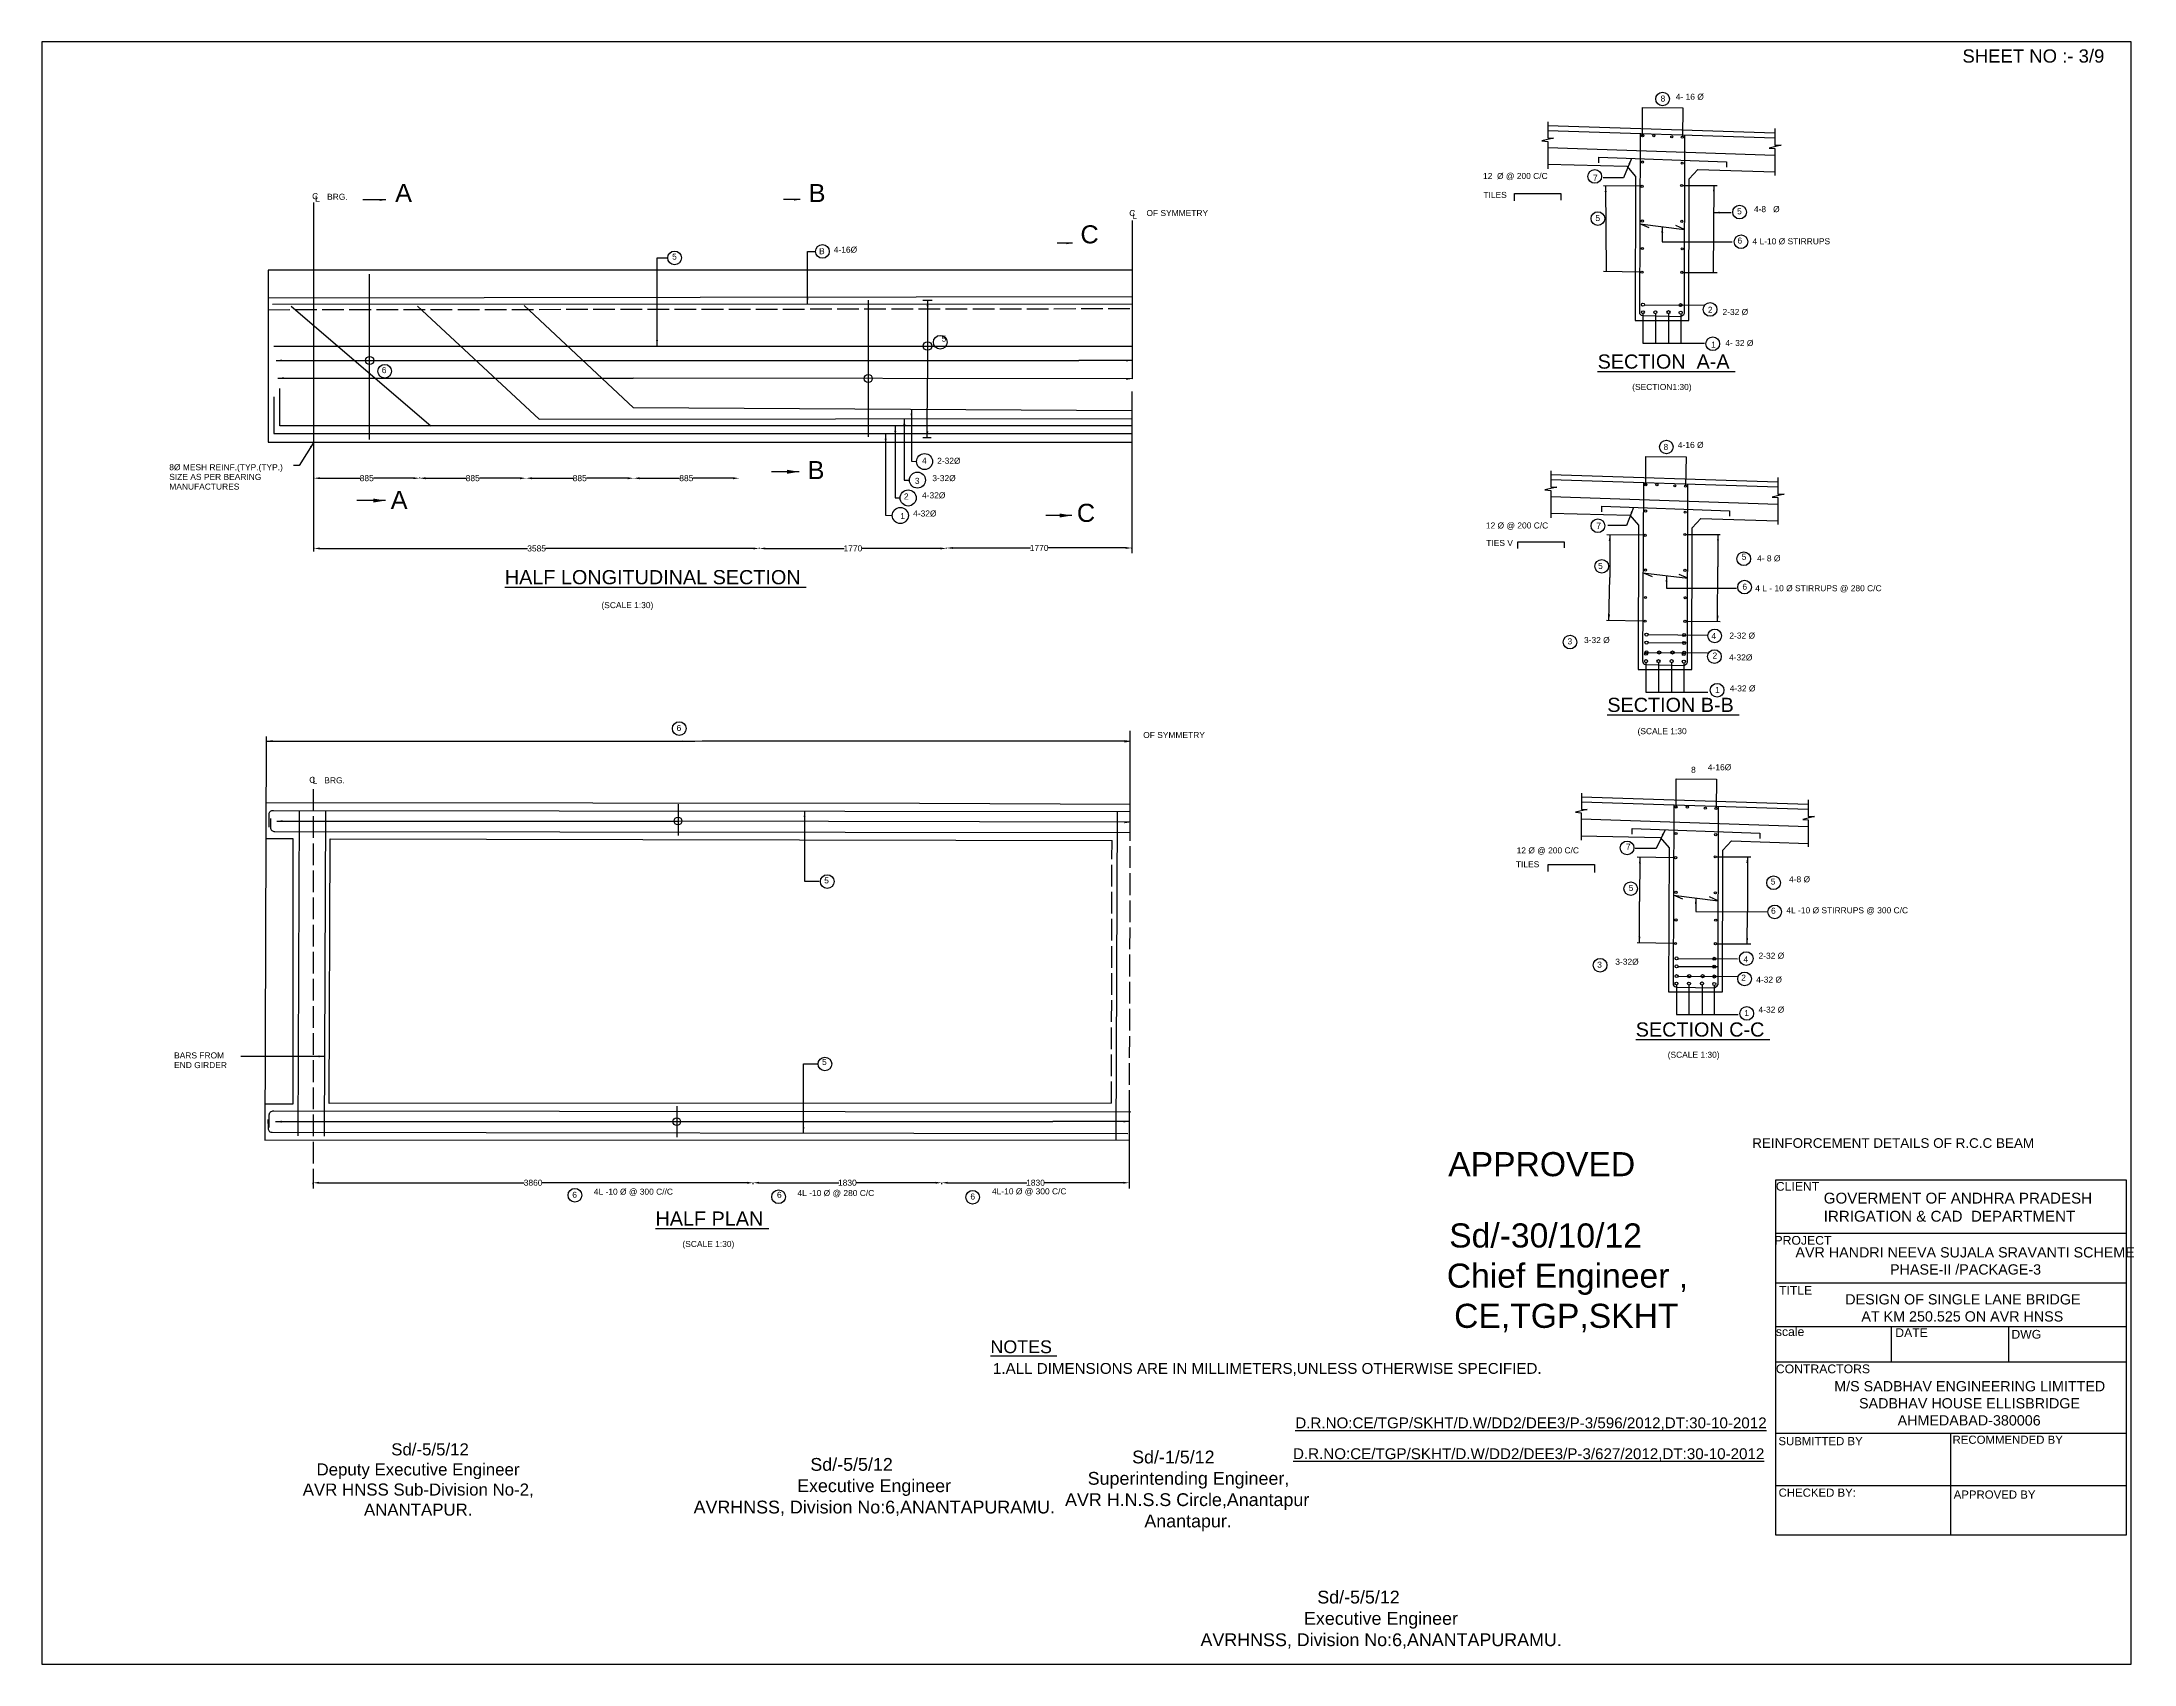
# Model space of a CAD drawing. Header units: inches. Extents: x 76588 to 93957, y 52206 to 65666.
import ezdxf

# ---------------------------------------------------------------- set-up
doc = ezdxf.new("R2010")
doc.units = ezdxf.units.IN
doc.header["$LTSCALE"] = 15
doc.header["$MEASUREMENT"] = 0
doc.linetypes.add('ACAD_ISO02W100', pattern=[15, 12, -3])
for name, color, linetype in [('DIMENSION', 7, 'Continuous'), ('DRAWING', 2, 'Continuous'), ('TEXT', 1, 'Continuous')]:
    doc.layers.add(name, color=color, linetype=linetype)
doc.styles.get("Standard").update_dxf_attribs({"font": 'arial.ttf', "height": 50})
doc.dimstyles.get("Standard").update_dxf_attribs({"dimtxt": 50, "dimasz": 50, "dimexe": 0.18, "dimexo": 0.0625, "dimgap": 0.09, "dimtad": 0, "dimtih": 1, "dimtoh": 1, "dimdec": 4, "dimzin": 0, "dimdsep": 46, "dimtxsty": 'Standard', "dimcen": 0.09, "dimadec": 0, "dimazin": 0, "dimtfac": 1, "dimtdec": 4, "dimtofl": 0, "dimtmove": 0, "dimatfit": 3, "dimfxl": 1, "dimtolj": 1, "dimtzin": 0, "dimarcsym": 0})

# ---------------------------------------------------------------- blocks, each defined once
blk = doc.blocks.new('*D8')
at = {"layer": 'Defpoints', "color": 0, "transparency": 16777216}
for p in [(78846, 62049), (79723, 62052), (79723, 62046)]:
    blk.add_point(p, dxfattribs=at)
at = {"layer": 'DIMENSION', "color": 0, "lineweight": -2, "transparency": 16777216}
for p, q in [((78846, 62049), (78846, 62046)), ((78896, 62046), (79229, 62046)), ((79673, 62046), (79340, 62046)), ((79723, 62052), (79723, 62046))]:
    blk.add_line(p, q, dxfattribs=at)
at = {"layer": 'DIMENSION', "color": 0, "transparency": 16777216}
for points in [[(78896, 62054), (78896, 62038), (78846, 62046)], [(79673, 62054), (79673, 62038), (79723, 62046)]]:
    blk.add_solid(points, dxfattribs=at)
at = {"layer": 'DIMENSION', "color": 0, "transparency": 16777216, "insert": (79285, 62046), "char_height": 50, "attachment_point": 5}
blk.add_mtext('\\A1;885', dxfattribs=at)
blk = doc.blocks.new('*D9')
at = {"layer": 'Defpoints', "color": 0, "transparency": 16777216}
for p in [(79723, 62046), (80607, 62046), (80607, 62046)]:
    blk.add_point(p, dxfattribs=at)
at = {"layer": 'DIMENSION', "color": 0, "lineweight": -2, "transparency": 16777216}
for p, q in [((79723, 62046), (79723, 62046)), ((79773, 62046), (80110, 62046)), ((80557, 62046), (80221, 62046)), ((80607, 62046), (80607, 62046))]:
    blk.add_line(p, q, dxfattribs=at)
at = {"layer": 'DIMENSION', "color": 0, "transparency": 16777216}
for points in [[(79773, 62054), (79773, 62037), (79723, 62046)], [(80557, 62054), (80557, 62037), (80607, 62046)]]:
    blk.add_solid(points, dxfattribs=at)
at = {"layer": 'DIMENSION', "color": 0, "transparency": 16777216, "insert": (80165, 62046), "char_height": 50, "attachment_point": 5}
blk.add_mtext('\\A1;885', dxfattribs=at)
blk = doc.blocks.new('*D10')
at = {"layer": 'Defpoints', "color": 0, "transparency": 16777216}
for p in [(80607, 62046), (81500, 62046), (81500, 62046)]:
    blk.add_point(p, dxfattribs=at)
at = {"layer": 'DIMENSION', "color": 0, "lineweight": -2, "transparency": 16777216}
for p, q in [((80607, 62046), (80607, 62046)), ((80657, 62046), (80998, 62046)), ((81450, 62046), (81109, 62046)), ((81500, 62046), (81500, 62046))]:
    blk.add_line(p, q, dxfattribs=at)
at = {"layer": 'DIMENSION', "color": 0, "transparency": 16777216}
for points in [[(80657, 62054), (80657, 62037), (80607, 62046)], [(81450, 62054), (81450, 62037), (81500, 62046)]]:
    blk.add_solid(points, dxfattribs=at)
at = {"layer": 'DIMENSION', "color": 0, "transparency": 16777216, "insert": (81053, 62046), "char_height": 50, "attachment_point": 5}
blk.add_mtext('\\A1;885', dxfattribs=at)
blk = doc.blocks.new('*D11')
at = {"layer": 'Defpoints', "color": 0, "transparency": 16777216}
for p in [(81500, 62046), (82375, 62046), (82375, 62046)]:
    blk.add_point(p, dxfattribs=at)
at = {"layer": 'DIMENSION', "color": 0, "lineweight": -2, "transparency": 16777216}
for p, q in [((81500, 62046), (81500, 62046)), ((81550, 62046), (81882, 62046)), ((82325, 62046), (81993, 62046)), ((82375, 62046), (82375, 62046))]:
    blk.add_line(p, q, dxfattribs=at)
at = {"layer": 'DIMENSION', "color": 0, "transparency": 16777216}
for points in [[(81550, 62054), (81550, 62037), (81500, 62046)], [(82325, 62054), (82325, 62037), (82375, 62046)]]:
    blk.add_solid(points, dxfattribs=at)
at = {"layer": 'DIMENSION', "color": 0, "transparency": 16777216, "insert": (81938, 62046), "char_height": 50, "attachment_point": 5}
blk.add_mtext('\\A1;885', dxfattribs=at)
blk = doc.blocks.new('*D12')
at = {"layer": 'Defpoints', "color": 0, "transparency": 16777216}
for p in [(78846, 61469), (82544, 61469), (82544, 61463)]:
    blk.add_point(p, dxfattribs=at)
at = {"layer": 'DIMENSION', "color": 0, "lineweight": -2, "transparency": 16777216}
for p, q in [((78846, 61468), (78846, 61463)), ((78896, 61463), (80620, 61463)), ((82494, 61463), (80770, 61463)), ((82544, 61468), (82544, 61463))]:
    blk.add_line(p, q, dxfattribs=at)
at = {"layer": 'DIMENSION', "color": 0, "transparency": 16777216}
for points in [[(78896, 61471), (78896, 61455), (78846, 61463)], [(82494, 61471), (82494, 61455), (82544, 61463)]]:
    blk.add_solid(points, dxfattribs=at)
at = {"layer": 'DIMENSION', "color": 0, "transparency": 16777216, "insert": (80695, 61463), "char_height": 50, "attachment_point": 5}
blk.add_mtext('\\A1;3585', dxfattribs=at)
blk = doc.blocks.new('*D13')
at = {"layer": 'Defpoints', "color": 0, "transparency": 16777216}
for p in [(82544, 61463), (84098, 61463), (84098, 61463)]:
    blk.add_point(p, dxfattribs=at)
at = {"layer": 'DIMENSION', "color": 0, "lineweight": -2, "transparency": 16777216}
for p, q in [((82544, 61463), (82544, 61463)), ((82594, 61463), (83249, 61463)), ((84048, 61463), (83393, 61463)), ((84098, 61463), (84098, 61463))]:
    blk.add_line(p, q, dxfattribs=at)
at = {"layer": 'DIMENSION', "color": 0, "transparency": 16777216}
for points in [[(82594, 61471), (82594, 61455), (82544, 61463)], [(84048, 61471), (84048, 61455), (84098, 61463)]]:
    blk.add_solid(points, dxfattribs=at)
at = {"layer": 'DIMENSION', "color": 0, "transparency": 16777216, "insert": (83321, 61463), "char_height": 50, "attachment_point": 5}
blk.add_mtext('\\A1;1770', dxfattribs=at)
blk = doc.blocks.new('*D14')
at = {"layer": 'Defpoints', "color": 0, "transparency": 16777216}
for p in [(84098, 61463), (85636, 61467), (85636, 61463)]:
    blk.add_point(p, dxfattribs=at)
at = {"layer": 'DIMENSION', "color": 0, "lineweight": -2, "transparency": 16777216}
for p, q in [((84098, 61463), (84098, 61467)), ((84148, 61467), (84795, 61467)), ((85586, 61467), (84939, 61467)), ((85636, 61463), (85636, 61467))]:
    blk.add_line(p, q, dxfattribs=at)
at = {"layer": 'DIMENSION', "color": 0, "transparency": 16777216}
for points in [[(84148, 61475), (84148, 61459), (84098, 61467)], [(85586, 61475), (85586, 61459), (85636, 61467)]]:
    blk.add_solid(points, dxfattribs=at)
at = {"layer": 'DIMENSION', "color": 0, "transparency": 16777216, "insert": (84867, 61467), "char_height": 50, "attachment_point": 5}
blk.add_mtext('\\A1;1770', dxfattribs=at)
blk = doc.blocks.new('*D15')
at = {"layer": 'Defpoints', "color": 0, "transparency": 16777216}
for p in [(78839, 56187), (82492, 56200), (82492, 56187)]:
    blk.add_point(p, dxfattribs=at)
at = {"layer": 'DIMENSION', "color": 0, "lineweight": -2, "transparency": 16777216}
for p, q in [((78839, 56188), (78839, 56200)), ((78889, 56200), (80591, 56200)), ((82442, 56200), (80740, 56200)), ((82492, 56188), (82492, 56200))]:
    blk.add_line(p, q, dxfattribs=at)
at = {"layer": 'DIMENSION', "color": 0, "transparency": 16777216}
for points in [[(78889, 56208), (78889, 56191), (78839, 56200)], [(82442, 56208), (82442, 56191), (82492, 56200)]]:
    blk.add_solid(points, dxfattribs=at)
at = {"layer": 'DIMENSION', "color": 0, "transparency": 16777216, "insert": (80666, 56200), "char_height": 50, "attachment_point": 5}
blk.add_mtext('\\A1;3860', dxfattribs=at)
blk = doc.blocks.new('*D16')
at = {"layer": 'Defpoints', "color": 0, "transparency": 16777216}
for p in [(82492, 56187), (84058, 56200), (84058, 56187)]:
    blk.add_point(p, dxfattribs=at)
at = {"layer": 'DIMENSION', "color": 0, "lineweight": -2, "transparency": 16777216}
for p, q in [((82492, 56188), (82492, 56200)), ((82542, 56200), (83203, 56200)), ((84008, 56200), (83347, 56200)), ((84058, 56188), (84058, 56200))]:
    blk.add_line(p, q, dxfattribs=at)
at = {"layer": 'DIMENSION', "color": 0, "transparency": 16777216}
for points in [[(82542, 56208), (82542, 56192), (82492, 56200)], [(84008, 56208), (84008, 56192), (84058, 56200)]]:
    blk.add_solid(points, dxfattribs=at)
at = {"layer": 'DIMENSION', "color": 0, "transparency": 16777216, "insert": (83275, 56200), "char_height": 50, "attachment_point": 5}
blk.add_mtext('\\A1;1830', dxfattribs=at)
blk = doc.blocks.new('*D17')
at = {"layer": 'Defpoints', "color": 0, "transparency": 16777216}
for p in [(84058, 56200), (85616, 56200), (85616, 56198)]:
    blk.add_point(p, dxfattribs=at)
at = {"layer": 'DIMENSION', "color": 0, "lineweight": -2, "transparency": 16777216}
for p, q in [((84058, 56200), (84058, 56200)), ((84108, 56200), (84764, 56200)), ((85566, 56200), (84909, 56200)), ((85616, 56198), (85616, 56200))]:
    blk.add_line(p, q, dxfattribs=at)
at = {"layer": 'DIMENSION', "color": 0, "transparency": 16777216}
for points in [[(84108, 56208), (84108, 56192), (84058, 56200)], [(85566, 56208), (85566, 56192), (85616, 56200)]]:
    blk.add_solid(points, dxfattribs=at)
at = {"layer": 'DIMENSION', "color": 0, "transparency": 16777216, "insert": (84837, 56200), "char_height": 50, "attachment_point": 5}
blk.add_mtext('\\A1;1830', dxfattribs=at)
blk = doc.blocks.new('*D18')
at = {"layer": 'Defpoints', "color": 0, "transparency": 16777216}
for p in [(78455, 59865), (85624, 59865), (85624, 59861)]:
    blk.add_point(p, dxfattribs=at)
at = {"layer": 'DRAWING', "color": 0, "lineweight": -2, "transparency": 16777216}
for p, q in [((78455, 59865), (78455, 59865)), ((78505, 59865), (82010, 59865)), ((85574, 59865), (82069, 59865)), ((85624, 59861), (85624, 59865))]:
    blk.add_line(p, q, dxfattribs=at)
at = {"layer": 'DRAWING', "color": 0, "transparency": 16777216}
for points in [[(78505, 59873), (78505, 59856), (78455, 59865)], [(85574, 59873), (85574, 59856), (85624, 59865)]]:
    blk.add_solid(points, dxfattribs=at)
at = {"layer": 'DRAWING', "color": 0, "transparency": 16777216, "insert": (82040, 59865), "char_height": 50, "attachment_point": 5}
blk.add_mtext('\\A1;   ', dxfattribs=at)

msp = doc.modelspace()

# ---------------------------------------------------------------- linework, layer by layer
at = {"layer": 'DRAWING', "color": 0}
msp.add_lwpolyline([(93931.85232, 65666.46006), (76587.70804, 65666.46006), (76587.70804, 52205.73492), (93931.85232, 52205.73492)], close=True, dxfattribs=at)
for points in [[(89089.76747, 65003.71566), (89089.76747, 64866.43047), (89138.20342, 64866.43047), (89040.2571, 64846.02583), (89088.95503, 64838.85832), (89088.95503, 64613.43596)], [(89089.76747, 64972.69226), (90973.15703, 64911.51476)], [(89877.03611, 64887.68483), (89877.03611, 65122.43271), (90211.34071, 65118.25151), (90207.72205, 64879.28555)], [(89088.95503, 64789.26587), (90973.5397, 64727.40942)], [(89089.76747, 64930.38982), (90973.15703, 64869.45367)], [(89857.70135, 64905.54369), (89850.64282, 63424.95447), (89852.33637, 63412.22918), (89858.46298, 63404.30666), (89865.30979, 63398.7252), (89879.3645, 63394.76395), (90194.04314, 63388.69934), (90206.5191, 63395.2735), (90218.31508, 63404.34082), (90224.21307, 63415.67496), (90224.21307, 63439.9302), (90227.23603, 64893.58758)], [(90973.15703, 64946.7139), (90973.15703, 64809.4105), (91025.91124, 64809.4105), (90927.15446, 64784.73905), (90973.5397, 64780.62706), (90973.5397, 64558.7329)], [(89088.95503, 64650.53034), (89745.01567, 64634.73631), (89817.70296, 64550.72341), (89813.67219, 63354.90456), (90260.55868, 63354.90456), (90262.78796, 64529.84883), (90334.93853, 64607.26069), (90973.5397, 64586.83374)], [(89512.33394, 64663.18824), (89512.33394, 64708.75567), (90572.46445, 64671.22095), (90572.46445, 64626.82472)], [(89863.45829, 64468.02926), (89553.31571, 64471.62804)], [(90210.06022, 64474.88302), (90496.12808, 64475.04832)], [(78846.25002, 61436.8878), (78846.25002, 64332.69761)], [(88814.40407, 64346.45697), (88814.40407, 64407.5703), (89197.23962, 64407.5703), (89197.23962, 64352.7072)], [(85638.11833, 64184.56097), (85638.11833, 62870.5483)], [(89932.19034, 64122.57611), (89854.13675, 64157.83677), (90225.6085, 64110.95169), (90153.99154, 64143.50078)], [(85638.11833, 63772.27646), (78465.31684, 63772.27646), (78465.31684, 62345.08448), (85635.88022, 62345.08448)], [(89862.70865, 63755.91823), (89552.11767, 63761.67228)], [(90211.6478, 63754.13045), (90495.81312, 63752.35178)], [(79308.97995, 62368.17672), (79308.97995, 63737.7581)], [(78465.31684, 63542.33091), (85638.11833, 63553.64092)], [(78502.43073, 63488.84779), (85638.11833, 63493.7676)], [(78657.69285, 63473.61933), (79816.0601, 62479.37698)], [(79706.24029, 63473.39119), (80714.96084, 62534.8783), (85635.88022, 62540.29173)], [(85635.88022, 62606.08667), (81498.43911, 62630.58645), (80590.95189, 63478.18077)], [(83448.21469, 63523.04284), (83448.21469, 62388.97753)], [(83902.40327, 63521.87982), (83979.03596, 63521.87982)], [(89879.14863, 63410.67455), (89879.14863, 63165.93861)], [(89892.75523, 63485.29045), (90386.16011, 63480.98584)], [(89983.01649, 63410.67455), (89983.01649, 63165.93861)], [(90091.6726, 63411.04294), (90091.6726, 63165.93861)], [(90193.33079, 63407.36219), (90193.33079, 63165.93861)], [(78512.92858, 63142.67652), (85638.11833, 63142.67652)], [(89879.14863, 63165.93861), (90391.78631, 63165.93861)], [(78513.29457, 62721.92943), (78513.29457, 62416.18493), (85635.88022, 62416.18493)], [(85635.88022, 62479.37698), (78563.69979, 62479.37698), (78563.69979, 62789.28219)], [(85635.88022, 62764.4254), (85635.88022, 61425.04547)], [(83901.26115, 62383.63149), (83970.39649, 62383.63149)], [(89902.84363, 61991.94288), (89902.84363, 62226.69075), (90237.14823, 62222.50955), (90233.52957, 61983.54359)], [(89115.57499, 62107.9737), (89115.57499, 61970.68852), (89164.01094, 61970.68852), (89066.06462, 61950.28388), (89114.76255, 61943.11636), (89114.76255, 61717.694)], [(89115.57499, 62076.9503), (90998.96455, 62015.77281)], [(89115.57499, 62034.64786), (90998.96455, 61973.71171)], [(90998.96455, 62050.97194), (90998.96455, 61913.66854), (91051.71876, 61913.66854), (90952.96198, 61888.99709), (90999.34722, 61884.88511), (90999.34722, 61662.99094)], [(89114.76255, 61893.52392), (90999.34722, 61831.66746)], [(89883.50887, 62009.80174), (89876.45034, 60529.21252), (89878.14389, 60516.48722), (89884.2705, 60508.56471), (89891.11731, 60502.98325), (89905.17202, 60499.02199), (90219.85066, 60492.95738), (90232.32662, 60499.53155), (90244.1226, 60508.59886), (90250.02059, 60519.933), (90250.02059, 60544.18825), (90253.04355, 61997.84562)], [(83592.68557, 61738.62505), (83648.00594, 61737.65993)], [(89114.76255, 61754.78838), (89770.82319, 61738.99435), (89843.51048, 61654.98145), (89839.47971, 60459.16261), (90286.3662, 60459.16261), (90288.59548, 61634.10687), (90360.74605, 61711.51874), (90999.34722, 61691.09178)], [(89538.14146, 61767.44628), (89538.14146, 61813.01372), (90598.27197, 61775.47899), (90598.27197, 61731.08277)], [(88841.83525, 61462.24658), (88841.83525, 61516.99983), (89224.8522, 61516.99983), (89224.8522, 61467.6543)], [(89889.26581, 61572.2873), (89579.12323, 61575.88609)], [(90235.86774, 61579.14107), (90521.9356, 61579.30636)], [(89957.99785, 61226.83415), (89879.94426, 61262.09481), (90251.41602, 61215.20973), (90179.79906, 61247.75882)], [(89888.51617, 60860.17627), (89577.92519, 60865.93032)], [(90237.45532, 60858.38849), (90521.62064, 60856.60982)], [(89921.611, 60747.80557), (90415.01588, 60743.50097)], [(89921.611, 60681.90443), (90253.33033, 60681.2146)], [(89904.95615, 60514.93259), (89904.95615, 60270.19665)], [(89921.611, 60600.83515), (90415.01588, 60596.53054)], [(90008.82401, 60514.93259), (90008.82401, 60270.19665)], [(90117.48012, 60515.30099), (90117.48012, 60270.19665)], [(90219.13831, 60511.62024), (90219.13831, 60270.19665)], [(89904.95615, 60270.19665), (90417.59383, 60270.19665)], [(85623.90075, 59105.63891), (85623.90075, 59949.20548)], [(78450.84611, 59903.04333), (78438.88724, 56552.1484), (85614.45768, 56555.66977)], [(89368.41154, 59433.03348), (89368.41154, 59295.74829), (89416.84749, 59295.74829), (89318.90118, 59275.34365), (89367.59911, 59268.17614), (89367.59911, 59042.75377)], [(90155.68019, 59317.00265), (90155.68019, 59551.75052), (90489.98479, 59547.56932), (90486.36612, 59308.60337)], [(78448.88835, 59354.47706), (83873.11249, 59349.93769), (85624.20099, 59341.17775)], [(78724.75546, 59289.51271), (78711.90904, 56588.67175)], [(78942.97328, 59289.26017), (78931.69781, 56585.15174)], [(81869.45039, 59342.61945), (81869.45039, 59080.29032)], [(85515.08564, 59281.65429), (85503.94472, 56555.61554)], [(89368.41154, 59402.01008), (91251.80111, 59340.83258)], [(89368.41154, 59359.70764), (91251.80111, 59298.77149)], [(90136.34543, 59334.86151), (90129.28689, 57854.27229), (90130.98044, 57841.547), (90137.10706, 57833.62448), (90143.95387, 57828.04302), (90158.00858, 57824.08176), (90472.68722, 57818.01716), (90485.16317, 57824.59132), (90496.95916, 57833.65864), (90502.85715, 57844.99278), (90502.85715, 57869.24802), (90505.88011, 59322.9054)], [(91251.80111, 59376.03172), (91251.80111, 59238.72832), (91304.55532, 59238.72832), (91205.79854, 59214.05687), (91252.18378, 59209.94488), (91252.18378, 58988.05072)], [(89367.59911, 59218.58369), (91252.18378, 59156.72724)], [(89367.59911, 59079.84816), (90023.65975, 59064.05413), (90096.34703, 58980.04123), (90092.31626, 57784.22238), (90539.20276, 57784.22238), (90541.43204, 58959.16665), (90613.58261, 59036.57851), (91252.18378, 59016.15156)], [(89790.97802, 59092.50606), (89790.97802, 59138.07349), (90851.10853, 59100.53877), (90851.10853, 59056.14254)], [(78439.96902, 56855.26419), (78672.80921, 56855.26419), (78672.80921, 59052.26689), (78447.81267, 59053.06987)], [(78974.10919, 56856.72077), (78982.48668, 59053.86205), (85471.94331, 59038.87266)], [(90142.10237, 58897.34708), (89831.95979, 58900.94586)], [(90488.7043, 58904.20084), (90774.77216, 58904.36614)], [(89093.03643, 58783.12794), (89093.03643, 58840.15919), (89476.32054, 58840.15919), (89476.32054, 58773.20947)], [(90210.83441, 58551.89393), (90132.78082, 58587.15459), (90504.25258, 58540.26951), (90432.63562, 58572.8186)], [(90141.35273, 58185.23605), (89830.76175, 58190.9901)], [(90171.39931, 58061.57869), (90664.80419, 58057.27408)], [(90490.29188, 58183.44827), (90774.45719, 58181.6696)], [(90171.39931, 57995.67755), (90503.11863, 57994.98772)], [(90171.39931, 57914.60827), (90664.80419, 57910.30366)], [(90157.79271, 57839.99237), (90157.79271, 57595.25643)], [(90261.66057, 57839.99237), (90261.66057, 57595.25643)], [(90370.31667, 57840.36076), (90370.31667, 57595.25643)], [(90471.97487, 57836.68001), (90471.97487, 57595.25643)], [(90157.79271, 57595.25643), (90670.43039, 57595.25643)], [(85467.48375, 56859.23122), (78974.10919, 56856.72077)], [(81858.06946, 56836.0971), (81858.06946, 56578.01292)], [(85615.87747, 56151.09511), (85616.61409, 56787.59285)]]:
    msp.add_lwpolyline(points, dxfattribs=at)
at = {"layer": 'DRAWING', "color": 0, "linetype": 'ACAD_ISO02W100'}
for points in [[(78465.31684, 63444.33636), (85638.11833, 63453.32398)], [(78839.07254, 59465.85649), (78839.07254, 56151.50221)], [(85616.61409, 56787.59285), (85623.90075, 59105.63891)], [(85467.48375, 56859.23122), (85471.94331, 59038.87266)]]:
    msp.add_lwpolyline(points, dxfattribs=at)
at = {"layer": 'DRAWING', "color": 0}
for points in [[(78473.93079, 59151.81426), (78473.93079, 59258.51502, -0.4610554551), (78510.52072, 59289.76064), (85625.37647, 59281.52665)], [(78485.29407, 59221.71891), (78485.93872, 59148.03834, 0.4434663579), (78521.13141, 59114.88791), (85623.90075, 59105.63891)], [(78464.89591, 56725.93416), (78465.54055, 56652.25359, 0.4434663579), (78500.73325, 56619.10317), (85603.50258, 56609.85416)], [(78476.06981, 56657.86784), (78476.06981, 56764.5686, -0.4610554551), (78512.65973, 56795.81422), (85627.51549, 56787.58023)]]:
    msp.add_lwpolyline(points, format="xyb", dxfattribs=at)
for centre, radius in [((90042.70804, 65192.41815), 56.7212), ((89877.03611, 64887.68483), 9.01622), ((89969.75067, 64888.38383), 9.01622), ((90118.79296, 64878.59475), 9.01622), ((90206.80953, 64876.09751), 9.01622), ((89875.57412, 64669.0033), 9.01622), ((90204.77845, 64659.5125), 9.01622), ((89479.30725, 64549.56788), 56.7212), ((89872.47451, 64468.02926), 9.01622), ((90201.044, 64474.88302), 9.01622), ((90681.75487, 64254.05768), 56.7212), ((89505.10244, 64200.50885), 56.7212), ((89874.74795, 64179.77595), 9.01622), ((90202.59233, 64176.72635), 9.01622), ((81840.82585, 63874.40167), 56.7212), ((83068.43205, 63927.62249), 56.7212), ((89875.29154, 63951.50207), 9.01622), ((90204.81868, 63949.69926), 9.01622), ((90693.66032, 64008.12981), 56.7212), ((89871.72488, 63755.91823), 9.01622), ((90202.63158, 63754.13045), 9.01622), ((89879.14863, 63423.37844), 12.70389), ((89880.05134, 63485.29045), 12.70389), ((89983.01649, 63423.37844), 12.70389), ((90091.6726, 63423.74683), 12.70389), ((90192.59489, 63482.26907), 12.70389), ((90193.33079, 63420.06608), 12.70389), ((90437.4506, 63446.01898), 56.7212), ((84045.97284, 63174.04751), 56.7212), ((79308.97995, 63022.55466), 33.99465), ((83940.61834, 63142.67652), 35.58784), ((90458.7544, 63161.68828), 56.7212), ((79433.90344, 62933.83399), 56.7212), ((83448.21469, 62873.43508), 33.80233), ((90073.80235, 62304.89972), 56.7212), ((83916.03704, 62184.21436), 66.5852), ((83856.58614, 62030.05774), 66.5852), ((83779.56588, 61881.88604), 66.5852), ((89902.84363, 61991.94288), 9.01622), ((89995.55819, 61992.64187), 9.01622), ((90144.60048, 61982.8528), 9.01622), ((90232.61705, 61980.35555), 9.01622), ((83714.58101, 61736.49847), 66.5852), ((89505.92099, 61650.80624), 56.7212), ((89901.38164, 61773.26135), 9.01622), ((90230.58597, 61763.77054), 9.01622), ((89898.28203, 61572.2873), 9.01622), ((90226.85152, 61579.14107), 9.01622), ((89537.34398, 61314.79872), 56.7212), ((90716.80603, 61377.58174), 56.7212), ((89900.55547, 61284.034), 9.01622), ((90228.39985, 61280.98439), 9.01622), ((90722.69779, 61142.02232), 56.7212), ((89901.09906, 61055.76011), 9.01622), ((90230.6262, 61053.9573), 9.01622), ((89897.5324, 60860.17627), 9.01622), ((90228.4391, 60858.38849), 9.01622), ((90475.24231, 60737.64531), 56.7212), ((89274.04468, 60685.8288), 56.7212), ((89908.90711, 60747.80557), 12.70389), ((89908.90711, 60681.90443), 12.70389), ((90221.45066, 60744.7842), 12.70389), ((90221.45066, 60678.88306), 12.70389), ((90473.15441, 60565.73435), 56.7212), ((89904.95615, 60527.63648), 12.70389), ((89905.85886, 60589.54849), 12.70389), ((89908.90711, 60600.83515), 12.70389), ((90008.82401, 60527.63648), 12.70389), ((90014.03176, 60600.02884), 13.16732), ((90117.48012, 60528.00488), 12.70389), ((90124.94865, 60600.02884), 13.16732), ((90218.40241, 60586.52712), 12.70389), ((90219.13831, 60524.32413), 12.70389), ((90221.45066, 60597.81377), 12.70389), ((90494.75757, 60286.98901), 56.7212), ((81878.93716, 59968.11191), 56.7212), ((81869.45039, 59201.03906), 32.28834), ((90155.68019, 59317.00265), 9.01622), ((90248.39474, 59317.70165), 9.01622), ((90397.43704, 59307.91257), 9.01622), ((90485.45361, 59305.41533), 9.01622), ((90154.2182, 59098.32112), 9.01622), ((90483.42253, 59088.83031), 9.01622), ((89748.55867, 58978.15811), 56.7212), ((90151.11859, 58897.34708), 9.01622), ((90479.68808, 58904.20084), 9.01622), ((83107.80766, 58699.20761), 56.7212), ((90963.4932, 58689.51607), 56.7212), ((89777.71128, 58640.14948), 56.7212), ((90153.39203, 58609.09377), 9.01622), ((90481.23641, 58606.04416), 9.01622), ((90153.93562, 58380.81989), 9.01622), ((90483.46275, 58379.01708), 9.01622), ((90973.24569, 58447.76799), 56.7212), ((90150.36895, 58185.23605), 9.01622), ((90481.27566, 58183.44827), 9.01622), ((89523.68261, 58004.54732), 56.7212), ((90158.69542, 58061.57869), 12.70389), ((90471.23897, 58058.55731), 12.70389), ((90736.56449, 58060.39696), 56.7212), ((90157.79271, 57852.69626), 12.70389), ((90158.69542, 57995.67755), 12.70389), ((90158.69542, 57914.60827), 12.70389), ((90261.66057, 57852.69626), 12.70389), ((90263.82007, 57913.80196), 13.16732), ((90370.31667, 57853.06465), 12.70389), ((90374.73696, 57913.80196), 13.16732), ((90471.23897, 57992.65617), 12.70389), ((90471.23897, 57911.58689), 12.70389), ((90471.97487, 57849.3839), 12.70389), ((90723.22168, 57891.69307), 56.7212), ((90741.7565, 57604.6687), 56.7212), ((83088.8906, 57185.34881), 56.7212), ((81858.06946, 56707.05501), 31.59758), ((81012.49076, 56096.34), 56.7212), ((82704.00677, 56083.82229), 56.7212), ((84315.08493, 56080.13021), 56.7212)]:
    msp.add_circle(centre, radius, dxfattribs=at)
at = {"layer": 'TEXT', "color": 0}
msp.add_lwpolyline([(93890.85683, 53276.55151), (90983.07018, 53276.55151), (90983.07018, 56225.41479), (93890.85683, 56225.41479)], close=True, dxfattribs=at)
for points in [[(93890.85683, 55779.60863), (90983.07018, 55779.60863)], [(93890.85683, 55367.82438), (90983.07018, 55367.82438)], [(93890.85683, 55003.55368), (90983.07018, 55003.55368)], [(91943.10071, 54712.13712), (91943.10071, 55003.55368)], [(92916.19772, 54712.13712), (92916.19772, 55003.55368)], [(93890.85683, 54712.13712), (90983.07018, 54712.13712)], [(93890.85683, 54118.15129), (90983.07018, 54118.15129)], [(92436.96351, 53276.55151), (92436.96351, 54118.15129)], [(93890.85683, 53684.19402), (90983.07018, 53684.19402)]]:
    msp.add_lwpolyline(points, dxfattribs=at)

# ---------------------------------------------------------------- texts
at = {"layer": 'DRAWING', "color": 0}
for s, p in [('C', (78831.74046, 64361.09682)), ('L', (78856.21579, 64340.72312)), ('C', (85615.0241, 64220.73183)), ('L', (85639.49943, 64200.35813)), ('C', (78807.43695, 59518.09185)), ('L', (78836.79983, 59510.09255)), ('5', (83064.73834, 57176.46143))]:
    msp.add_text(s, height=50, dxfattribs=at).set_placement(p)
at = {"layer": 'TEXT', "color": 0}
for s, height, p in [('SHEET NO :- 3/9', 110, (92531.76022, 65494.24523)), ('8', 50, (90025.96025, 65171.05335)), ('4- 16 Ø', 50, (90152.15906, 65186.09738)), ('A', 150, (79520.75965, 64338.06966)), ('B', 150, (82953.92782, 64337.0448)), ('12  Ø @ 200 C/C ', 50, (88551.84079, 64528.88771)), ('7', 50, (89464.46038, 64514.07949)), ('BRG.', 50, (78955.74296, 64356.10735)), ('OF SYMMETRY ', 50, (85757.58541, 64221.38737)), ('TILES ', 50, (88554.8611, 64371.59557)), ('5', 50, (90661.53296, 64235.68569)), ('4-8   Ø', 50, (90800.79628, 64253.45553)), ('C', 150, (85209.84902, 63994.38556)), ('5', 50, (89485.20178, 64179.41462)), ('B ', 50, (83039.87057, 63904.66933)), ('4-16Ø ', 50, (83162.21034, 63917.31913)), ('6', 50, (90664.49597, 63992.83151)), ('4 L-10 Ø STIRRUPS ', 50, (90788.94407, 63986.90823)), ('5', 50, (81820.50159, 63859.81101)), ('2', 50, (90418.56278, 63418.27403)), ('2-32 Ø ', 50, (90540.04787, 63400.50419)), ('5', 50, (84056.55583, 63179.41456)), ('%%USECTION  A-A ', 117.5970461, (89503.41035, 62955.01216)), ('1', 50, (90445.23021, 63128.03367)), ('4- 32 Ø ', 50, (90563.75228, 63142.84184)), ('6', 50, (79409.64241, 62917.60274)), ('(SECTION1:30)', 50, (89790.45331, 62778.23515)), ('B', 150, (82945.16547, 62038.40052)), ('4', 50, (83894.84746, 62166.04023)), ('2-32Ø', 50, (84020.41484, 62165.68342)), ('8 ', 50, (90050.33784, 62280.46704)), ('4-16 Ø ', 50, (90169.45063, 62297.47502)), ('8Ø MESH REINF.(TYP.(TYP.)', 50, (77645.54148, 62112.19134)), ('SIZE AS PER BEARING ', 50, (77645.54148, 62031.87074)), ('3', 50, (83835.50945, 61998.80885)), ('3-32Ø', 50, (83980.16957, 62021.53993)), ('MANUFACTURES ', 50, (77645.54148, 61951.55014)), ('A', 150, (79484.02478, 61790.75212)), ('2', 50, (83744.38216, 61869.26307)), ('4-32Ø', 50, (83894.64825, 61879.07244)), ('1', 50, (83714.08807, 61706.37951)), ('4-32Ø', 50, (83820.86517, 61728.22458)), ('C', 150, (85180.40014, 61683.40281)), ('12 Ø @ 200 C/C ', 50, (88575.81234, 61628.6806)), ('7', 50, (89492.27654, 61625.65742)), ('TIES V', 50, (88578.83694, 61483.56745)), ('5', 50, (89507.39969, 61293.10645)), ('5', 50, (90699.10561, 61368.68621)), ('4- 8 Ø', 50, (90827.01188, 61356.05199)), ('%%UHALF LONGITUDINAL SECTION ', 117.5970461, (80431.58925, 61166.12113)), ('6', 50, (90705.15489, 61120.78456)), ('4 L - 10 Ø STIRRUPS @ 280 C/C', 50, (90811.88873, 61108.15039)), ('(SCALE 1:30)', 50, (81233.28176, 60967.83265)), ('3', 50, (89253.3304, 60667.30602)), ('3-32 Ø ', 50, (89390.25658, 60677.85353)), ('4', 50, (90448.06092, 60712.65387)), ('2-32 Ø ', 50, (90597.1397, 60715.13563)), ('2', 50, (90457.13488, 60549.4016)), ('4-32Ø ', 50, (90594.11503, 60533.74419)), ('1 ', 50, (90479.1789, 60264.68023)), ('4-32 Ø ', 50, (90600.1643, 60276.77298)), ('%%USECTION B-B ', 117.5970461, (89583.83317, 60106.47052)), ('6', 50, (81857.30488, 59948.57614)), ('OF SYMMETRY ', 50, (85730.97496, 59890.34069)), ('(SCALE 1:30 ', 50, (89834.87778, 59922.05589)), ('8', 50, (90279.49906, 59601.59771)), ('4-16Ø ', 50, (90418.63222, 59622.76002)), ('BRG.', 50, (78932.8949, 59514.43358)), ('12 Ø @ 200 C/C ', 50, (88831.30036, 58932.8292)), ('7', 50, (89738.81203, 58964.65654)), ('5', 50, (83082.91782, 58684.01922)), ('TILES ', 50, (88824.93188, 58818.25086)), ('5 ', 50, (90939.77, 58674.2488)), ('4-8 Ø ', 50, (91092.61402, 58693.34516)), ('5', 50, (89761.10176, 58620.92154)), ('6', 50, (90942.9542, 58432.3612)), ('4L -10 Ø STIRRUPS @ 300 C/C ', 50, (91070.32428, 58435.54395)), ('3', 50, (89499.99311, 57984.37527)), ('3-32Ø ', 50, (89650.14825, 58009.05795)), ('4', 50, (90714.63123, 58029.95631)), ('2-32 Ø ', 50, (90839.24353, 58058.69927)), ('2', 50, (90695.46014, 57876.66054)), ('4-32 Ø ', 50, (90820.07245, 57860.69223)), ('%%USECTION C-C ', 117.5970461, (89819.87153, 57412.75564)), ('1', 50, (90721.02162, 57582.84362)), ('4-32 Ø ', 50, (90839.24353, 57611.58658)), ('BARS FROM ', 50, (77685.71428, 57231.44862)), ('END GIRDER', 50, (77685.71428, 57151.12802)), ('(SCALE 1:30)', 50, (90085.072, 57237.10419)), ('APPROVED', 200, (88263.10539, 56254.32469)), ('REINFORCEMENT DETAILS OF R.C.C BEAM ', 80, (90786.52447, 56489.51525)), ('6', 50, (80991.27832, 56075.09961)), ('4L -10 Ø @ 300 C//C', 50, (81170.01723, 56101.0332)), ('6 ', 50, (82690.44687, 56075.1238)), ('4L -10 Ø @ 280 C/C ', 50, (82860.53714, 56089.53131)), ('6 ', 50, (84296.21419, 56060.71625)), ('4L-10 Ø @ 300 C/C ', 50, (84475.72793, 56103.82539)), ('CLIENT ', 72.502047, (90983.07018, 56133.74206)), ('%%UHALF PLAN ', 117.5970461, (81682.1862, 55844.07752)), ('PROJECT', 72.502047, (90971.85971, 55685.79713)), ('(SCALE 1:30)', 50, (81905.69569, 55667.09602)), ('TITLE  ', 72.502047, (91009.47728, 55270.33642)), ('%%UNOTES ', 106.165795, (84462.54977, 54786.07815)), ('scale ', 72.502047, (90983.07018, 54928.23763)), ('DATE', 72.502047, (91974.42083, 54919.71429)), ('DWG', 72.502047, (92938.46071, 54906.31668)), ('1.ALL DIMENSIONS ARE IN MILLIMETERS,UNLESS OTHERWISE SPECIFIED.  ', 90, (84483.77943, 54614.39241)), ('CONTRACTORS', 72.5020468, (90983.07018, 54619.49319)), ('%%UD.R.NO:CE/TGP/SKHT/D.W/DD2/DEE3/P-3/596/2012,DT:30-10-2012', 90, (86993.76914, 54162.45798)), ('SUBMITTED BY', 67.7924816, (91004.31367, 54022.25614)), ('RECOMMENDED BY ', 67.7924816, (92449.90392, 54033.97371)), ('%%UD.R.NO:CE/TGP/SKHT/D.W/DD2/DEE3/P-3/627/2012,DT:30-10-2012', 90, (86974.62308, 53906.60295)), ('CHECKED BY:', 67.7924816, (91005.78879, 53594.74123)), ('APPROVED BY ', 67.7924816, (92459.34363, 53578.81204))]:
    msp.add_text(s, height=height, dxfattribs=at).set_placement(p)
at = {"layer": 'TEXT', "color": 0, "attachment_point": 1}
for s, insert, char_height, width in [('\\pi180.81;{\\H0.9x;GOVERMENT OF ANDHRA PRADESH \\P\\pi249.42;IRRIGATION & CAD  DEPARTMENT} ', (91199.3977, 56117.35191), 100, 2573.2555367), ('^I  Sd/-30/10/12 \\P\\pi935.4;Chief Engineer ,                          \\P\\pi996.11;CE,TGP,SKHT', (87315.84394, 55862.70815), 200, 3835.6070941), ('\\pi8.1064;AVR HANDRI NEEVA SUJALA SRAVANTI SCHEME  \\P\\pi794.07;PHASE-II /PACKAGE-3', (91137.30205, 55665.05388), 85, 2827.35877), ('\\pi65.37;DESIGN OF SINGLE LANE BRIDGE  \\P\\pi199.16;AT KM 250.525 ON AVR HNSS', (91493.74227, 55275.25076), 85, 2068.3457612), ('\\pi4.0544;M/S SADBHAV ENGINEERING LIMITTED \\P\\pi210.03;SADBHAV HOUSE ELLISBRIDGE  \\P\\pi530.17;AHMEDABAD-380006', (91463.45515, 54554.41428), 85, 2242.8665882), ('^I^ISd/-5/5/12 \\P\\pi179.89;Deputy Executive Engineer  \\P\\pi65.434;AVR HNSS Sub-Division No-2, \\P\\pi573.89;ANANTAPUR.', (78688.13471, 54037.86638), 100, 2036.0513877), ('^I^I   Sd/-5/5/12\\P\\pi862.92;Executive Engineer  \\P\\pi3.5284;AVRHNSS, Division No:6,ANANTAPURAMU.', (81994.82784, 53916.10241), 106.1657953, 2994.0380009), ('^I    Sd/-1/5/12 \\P\\pi220.41;Superintending Engineer, \\P\\pi32.554;AVR H.N.S.S Circle,Anantapur \\P\\pi691.06;Anantapur.', (85049.52672, 53977.36656), 106.1657953, 2094.8591739), ('^I^I   Sd/-5/5/12\\P\\pi862.92;Executive Engineer  \\P\\pi3.5284;AVRHNSS, Division No:6,ANANTAPURAMU.', (86203.09125, 52815.02149), 106.1657953, 2994.0380009)]:
    msp.add_mtext(s, dxfattribs=dict(at, insert=insert, char_height=char_height, width=width))

# ---------------------------------------------------------------- dimensions: what is measured, and where the dimension line sits
at = {"layer": 'DIMENSION', "color": 0}
for base, p1, p2, text, picture, middle in [((79723.23109, 62045.99534), (78846.25002, 62049.37467), (79723.23109, 62051.6275), '885', '*D8', (79284.74055, 62045.99534)), ((80606.97488, 62045.81534), (79723.23109, 62045.81534), (80606.97488, 62045.81534), '885', '*D9', (80165.10298, 62045.81534)), ((81499.74385, 62045.81534), (80606.97488, 62045.99534), (81499.74385, 62045.99534), '885', '*D10', (81053.35937, 62045.81534)), ((82375.34139, 62045.63534), (81499.74385, 62045.63534), (82375.34139, 62045.63534), '885', '*D11', (81937.54262, 62045.63534)), ((82543.92302, 61463.15767), (78846.25002, 61468.52823), (82543.92302, 61468.52823), '3585', '*D12', (80695.08652, 61463.15767)), ((84097.90443, 61462.97767), (82543.92302, 61463.15767), (84097.90443, 61463.15767), '1770', '*D13', (83320.91373, 61462.97767)), ((85635.88022, 61467.14434), (84097.90443, 61462.79767), (85635.88022, 61462.79767), '1770', '*D14', (84866.89232, 61467.14434)), ((82492.31974, 56199.7687), (78839.07254, 56187.47449), (82492.31974, 56187.47449), '3860', '*D15', (80665.69614, 56199.7687)), ((84057.58938, 56199.9487), (82492.31974, 56187.47449), (84057.58938, 56187.47449), '1830', '*D16', (83274.95456, 56199.9487)), ((85615.93193, 56200.1287), (84057.58938, 56199.9487), (85615.93193, 56198.14524), '1830', '*D17', (84836.76065, 56200.1287))]:
    dim = msp.add_linear_dim(base=base, p1=p1, p2=p2, text=text, dimstyle='Standard', dxfattribs=at)
    dim.commit()
    dim.dimension.update_dxf_attribs({"geometry": picture, "text_midpoint": middle})
at = {"layer": 'DRAWING', "color": 0}
dim = msp.add_linear_dim(base=(85623.90075, 59864.78687), p1=(78455.10751, 59864.78687), p2=(85623.90075, 59860.79772), text='   ', dimstyle='Standard', dxfattribs=at)
dim.commit()
dim.dimension.update_dxf_attribs({"geometry": '*D18', "text_midpoint": (82039.50413, 59864.78687)})

# ---------------------------------------------------------------- leaders
at = {"layer": 'DIMENSION', "color": 0}
for points in [[(89785.2137, 64699.09416), (89718.58551, 64538.90602), (89547.99728, 64538.90602)], [(89569.79961, 64471.43677), (89574.28997, 63761.26151)], [(90468.45122, 64475.03233), (90463.929, 63752.55135)], [(79442.38039, 64354.85343), (79251.71147, 64354.85343)], [(82883.19198, 64357.62441), (82744.75683, 64357.62441)], [(90039.87262, 64134.39423), (90039.87262, 64007.53155), (90621.36394, 64007.53155)], [(90467.04145, 64249.80345), (90611.26638, 64249.80345)], [(85143.56177, 63995.9883), (85015.57083, 63995.9883)], [(78846.25002, 62345.08448), (78722.67729, 62151.91432), (78677.67842, 62151.91432)], [(89801.69038, 61803.68257), (89742.94143, 61654.8682), (89588.26173, 61654.8682)], [(90075.34542, 61237.43238), (90076.00269, 61133.49225), (90656.53792, 61133.49225)], [(82919.69533, 59284.65793), (82919.69533, 58701.63916), (83039.55187, 58701.63916)], [(82910.33408, 56613.36112), (82910.33408, 57186.58888), (83026.63229, 57186.58888)]]:
    msp.add_leader(points, dimstyle='Standard', override={"dimgap": 0.09, "dimtad": 0}, dxfattribs=at)
at = {"layer": 'DRAWING', "color": 0}
for points, override in [([(82943.60835, 63491.90983), (82943.60835, 63926.27689), (83006.32349, 63926.27689)], {"dimtxt": 75, "dimasz": 50, "dimgap": 0.09, "dimtad": 0, "dimtih": 0, "dimtoh": 0, "dimdec": 0, "dimzin": 2, "dimtdec": 0}), ([(81694.83116, 63142.67652), (81694.83116, 63874.40167), (81784.10465, 63874.40167)], {"dimtxt": 75, "dimasz": 50, "dimgap": 0.09, "dimtad": 0, "dimtih": 0, "dimtoh": 0, "dimdec": 0, "dimzin": 2, "dimtdec": 0}), ([(83941.11749, 63521.33429), (83940.26256, 62872.78645)], {"dimtxt": 75, "dimasz": 50, "dimgap": 0.09, "dimtad": 0, "dimtih": 0, "dimtoh": 0, "dimdec": 0, "dimzin": 2, "dimtdec": 0}), ([(78532.4054, 63022.55466), (85196.51462, 63022.55466)], {"dimtxt": 75, "dimasz": 50, "dimgap": 0.09, "dimtad": 0, "dimtih": 0, "dimtoh": 0, "dimdec": 0, "dimzin": 2, "dimtdec": 0}), ([(78547.91621, 62876.00909), (81495.574, 62876.00909)], {"dimtxt": 75, "dimasz": 50, "dimgap": 0.09, "dimtad": 0, "dimtih": 0, "dimtoh": 0, "dimdec": 0, "dimzin": 2, "dimtdec": 0}), ([(85638.11833, 62870.5483), (81495.574, 62876.00909)], {"dimtxt": 75, "dimasz": 50, "dimgap": 0.09, "dimtad": 0, "dimtih": 0, "dimtoh": 0, "dimdec": 0, "dimzin": 2, "dimtdec": 0}), ([(85638.11833, 63022.55466), (85196.51462, 63022.55466)], {"dimtxt": 75, "dimasz": 50, "dimgap": 0.09, "dimtad": 0, "dimtih": 0, "dimtoh": 0, "dimdec": 0, "dimzin": 2, "dimtdec": 0}), ([(83938.47708, 62384.33185), (83940.26256, 62872.78645)], {"dimtxt": 75, "dimasz": 50, "dimgap": 0.09, "dimtad": 0, "dimtih": 0, "dimtoh": 0, "dimdec": 0, "dimzin": 2, "dimtdec": 0}), ([(83747.58422, 62538.21444), (83747.58422, 62029.97532), (83790.00096, 62030.00739)], {"dimtxt": 75, "dimasz": 50, "dimgap": 0.09, "dimtad": 0, "dimtih": 0, "dimtoh": 0, "dimdec": 0, "dimzin": 2, "dimtdec": 0}), ([(83807.04181, 62616.9161), (83807.04181, 62186.06043), (83849.46139, 62185.34196)], {"dimtxt": 75, "dimasz": 50, "dimgap": 0.09, "dimtad": 0, "dimtih": 0, "dimtoh": 0, "dimdec": 0, "dimzin": 2, "dimtdec": 0}), ([(83592.68557, 62416.18493), (83592.68557, 61738.62505)], {"dimtxt": 75, "dimasz": 50, "dimgap": 0.09, "dimtad": 0, "dimtih": 0, "dimtoh": 0, "dimdec": 0, "dimzin": 2, "dimtdec": 0}), ([(83672.61706, 62479.37698), (83672.61706, 61882.35052), (83712.9813, 61882.17522)], {"dimtxt": 75, "dimasz": 50, "dimgap": 0.09, "dimtad": 0, "dimtih": 0, "dimtoh": 0, "dimdec": 0, "dimzin": 2, "dimtdec": 0}), ([(82874.25264, 62099.2647), (82645.12513, 62099.2647)], {"dimasz": 100}), ([(79440.07351, 61860.46326), (79203.13659, 61860.46326)], {"dimasz": 100, "dimgap": 0.09, "dimtad": 0}), ([(85138.05714, 61736.64812), (84921.24538, 61736.64812)], {"dimasz": 100}), ([(78537.36831, 59200.23368), (81866.54408, 59201.04697)], {"dimtxt": 75, "dimasz": 50, "dimgap": 0.09, "dimtad": 0, "dimtih": 0, "dimtoh": 0, "dimdec": 0, "dimzin": 2, "dimtdec": 0}), ([(85623.90075, 59190.82393), (81866.54408, 59201.04697)], {"dimtxt": 75, "dimasz": 50, "dimgap": 0.09, "dimtad": 0, "dimtih": 0, "dimtoh": 0, "dimdec": 0, "dimzin": 2, "dimtdec": 0}), ([(90063.6096, 59128.42076), (89990.07372, 58973.6031), (89815.53161, 58973.6031)], {"dimgap": 0.09, "dimtad": 0}), ([(78934.46417, 57248.58621), (78239.06404, 57248.58621)], {"dimgap": 0.09, "dimtad": 0}), ([(78528.47177, 56707.0072), (84981.82809, 56709.02767)], {"dimtxt": 75, "dimasz": 50, "dimgap": 0.09, "dimtad": 0, "dimtih": 0, "dimtoh": 0, "dimdec": 0, "dimzin": 2, "dimtdec": 0}), ([(85616.52232, 56708.29314), (84981.82809, 56709.02767)], {"dimtxt": 75, "dimasz": 50, "dimgap": 0.09, "dimtad": 0, "dimtih": 0, "dimtoh": 0, "dimdec": 0, "dimzin": 2, "dimtdec": 0})]:
    msp.add_leader(points, dimstyle='Standard', override=override, dxfattribs=at)
at = {"layer": 'TEXT', "color": 0}
for points in [[(89603.97117, 61575.59776), (89603.97117, 61221.97989)], [(90502.54179, 61579.29516), (90502.54179, 61311.44339)], [(89597.36828, 60865.57011), (89603.97117, 61221.97989)], [(90499.69571, 60856.74706), (90502.54179, 61311.44339)], [(78455.10751, 59864.78687), (81902.54081, 59864.78687)], [(85625.50111, 59860.796), (81902.54081, 59864.78687)], [(89854.81608, 58900.68065), (89850.57215, 58534.93966)], [(90746.47095, 58904.34979), (90746.47095, 58450.84816)], [(90318.5167, 58563.71205), (90318.5167, 58451.8161), (90916.52449, 58447.76799)], [(89850.57215, 58190.62309), (89850.57215, 58534.93966)], [(90744.78724, 58181.85531), (90746.47095, 58450.84816)]]:
    msp.add_leader(points, dimstyle='Standard', override={"dimgap": 0.09, "dimtad": 0}, dxfattribs=at)

doc.saveas('drawing.dxf')
